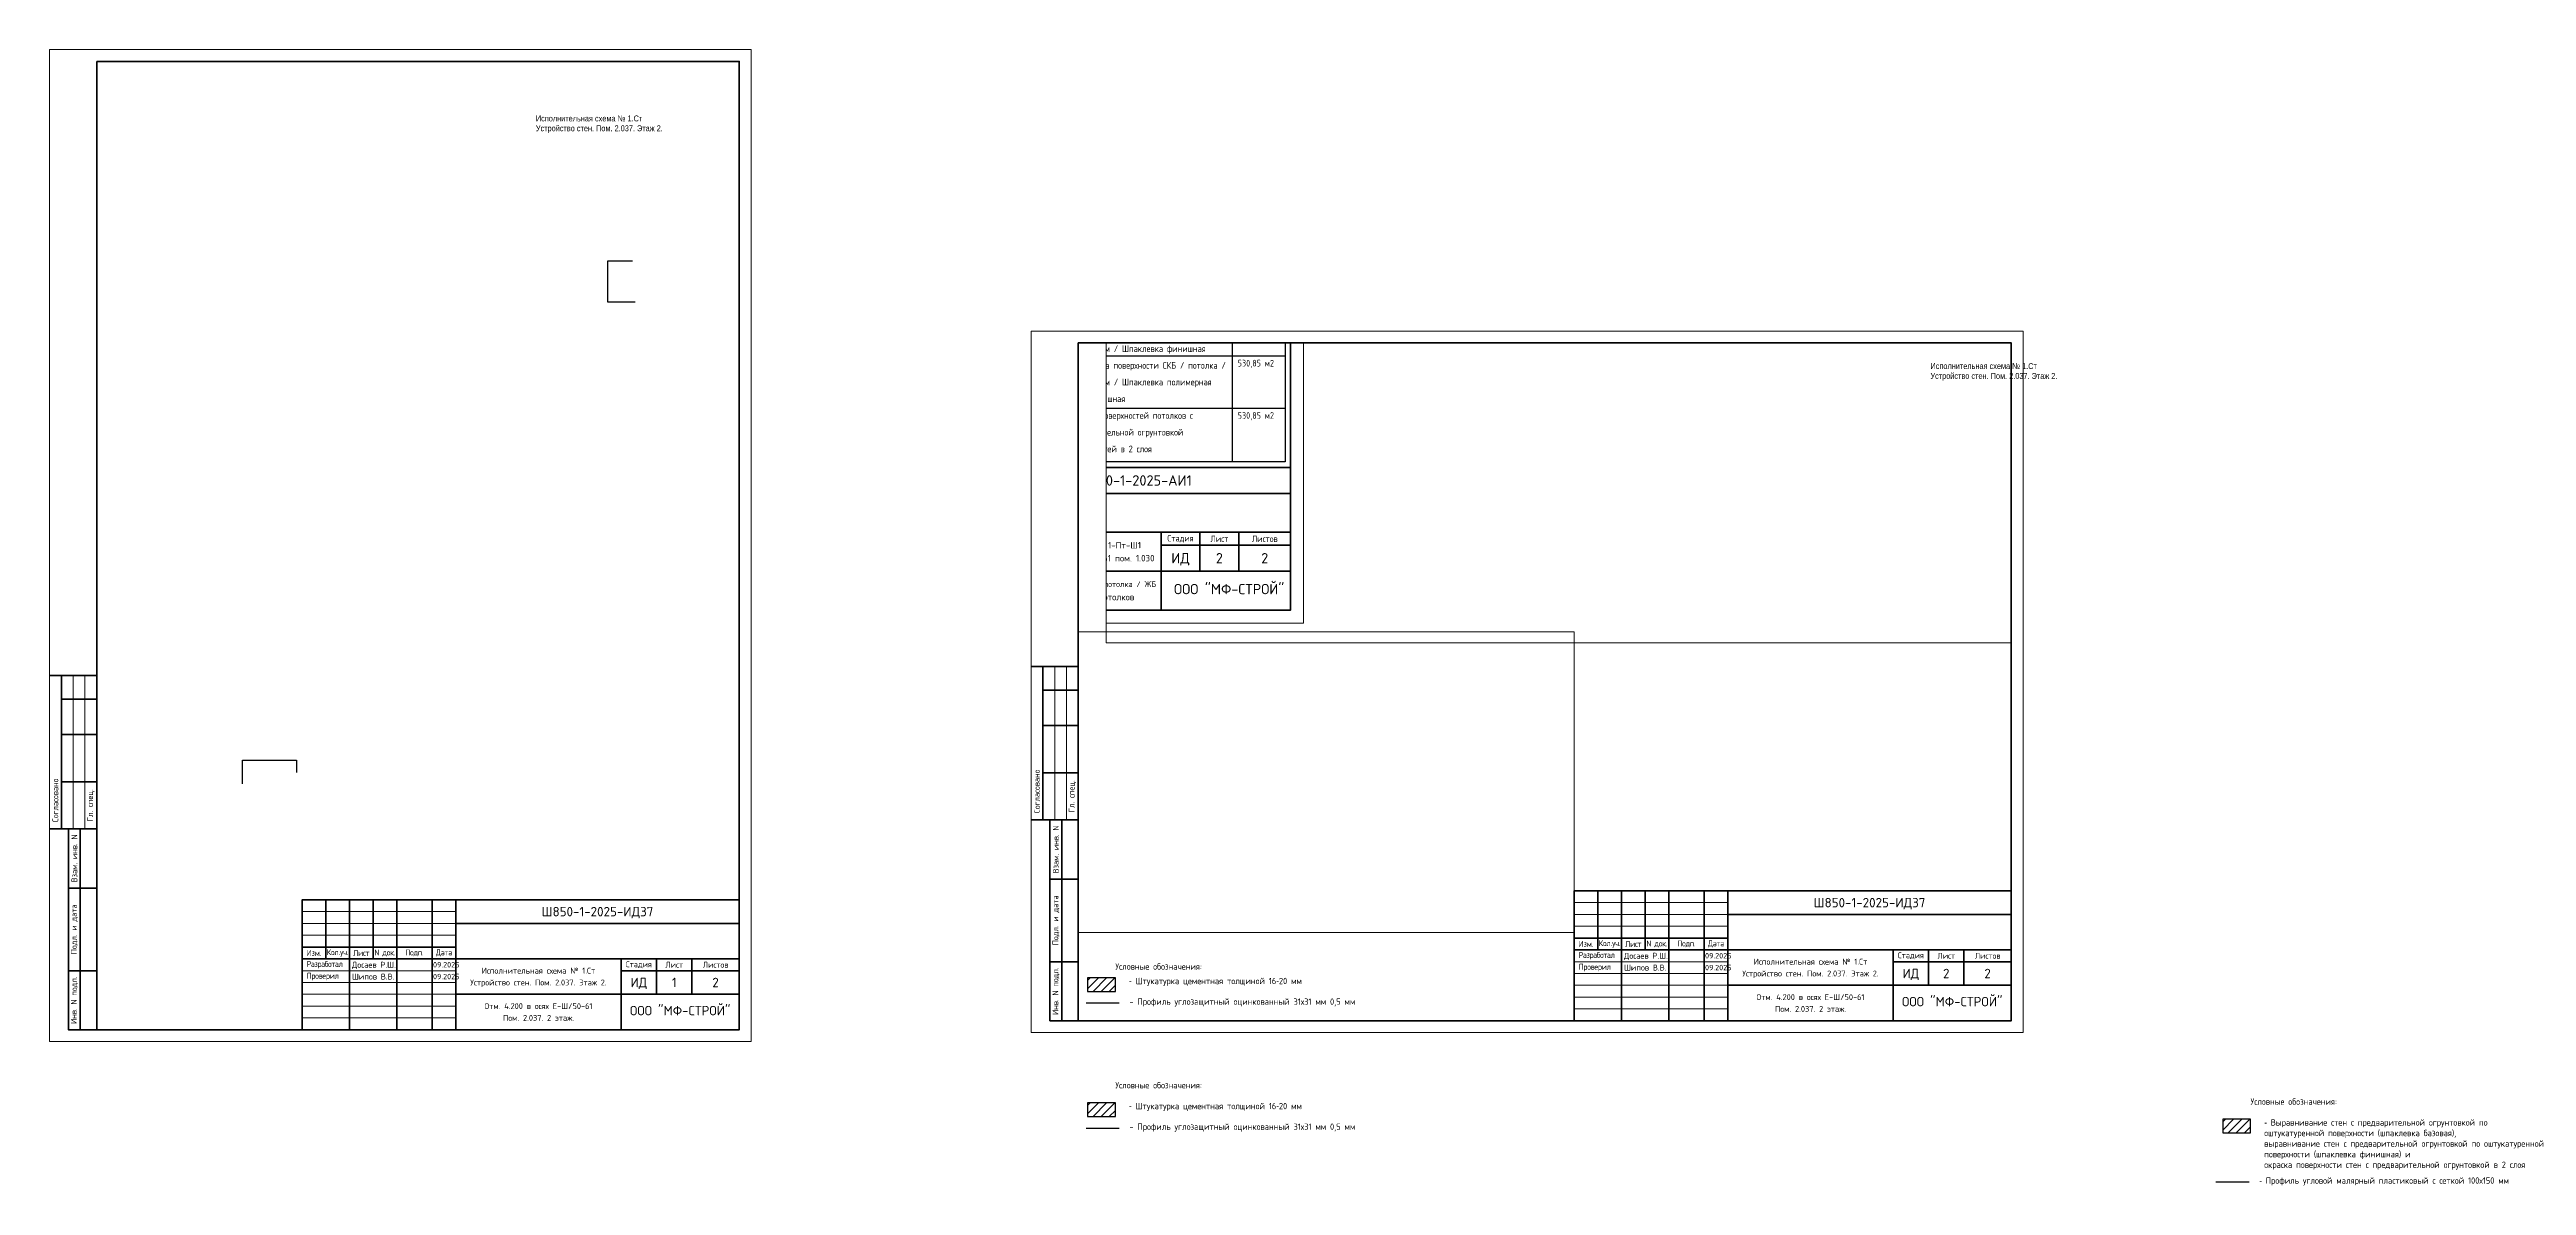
# Paper-space layout 'Step 1' of a CAD drawing. Header units: millimetres. Extents: x -1584 to -536, y -73 to 408.
# The model-space entities are those that its viewports show. They can reach past a viewport. Long polylines and large blocks are cut down to what shows.
import ezdxf
from ezdxf.enums import TextEntityAlignment as Align

# ---------------------------------------------------------------- set-up
doc = ezdxf.new("R2018")
doc.units = ezdxf.units.MM
doc.layers.add('ВЭ', color=7, linetype='Continuous', lineweight=15, plot=False)
doc.layers.add('Размеры', color=7, linetype='Continuous', lineweight=15)
doc.layers.add('Условные обозначения', color=90, linetype='Continuous')
doc.styles.get("Standard").update_dxf_attribs({"font": 'arial.ttf'})
doc.styles.add('СПДС', font='isocpeur.ttf', dxfattribs={"width": 0.9})

# ---------------------------------------------------------------- blocks, each defined once
blk = doc.blocks.new('*U62')
at = {"lineweight": 0}
blk.add_lwpolyline([(-292, -5), (5, -5), (5, 415), (-292, 415)], close=True, dxfattribs=at)
at = {"color": 0, "linetype": 'Continuous', "lineweight": 50}
blk.add_lwpolyline([(-272, 410), (1.243449787580175e-14, 410), (0, 0), (-272, 0)], close=True, dxfattribs=at)
at = {"lineweight": 35}
for points in [[(-272, 150), (-292, 150)], [(-287, 85), (-287, 150)], [(-272, 140), (-287, 140)], [(-272, 125), (-287, 125)], [(-272, 105), (-287, 105)], [(-272, 85), (-292, 85)], [(-272, 85), (-284, 85), (-284, 0), (-272, 0)], [(-279, 0), (-279, 85)], [(-272, 60), (-284, 60)], [(-175, 55), (-175, 30)], [(-165, 55), (-165, 0)], [(-155, 55), (-155, 30)], [(-145, 55), (-145, 0)], [(-130, 55), (-130, 0)], [(-120, 55), (-120, 0)], [(-120, 45), (0, 45)], [(-185, 35), (-120, 35)], [(-185, 30), (0, 30)], [(-50, 30), (-50, 0)], [(-35, 30), (-35, 15)], [(-20, 30), (-20, 15)], [(-272, 25), (-284, 25)], [(-50, 25), (0, 25)], [(-120, 15), (0, 15)]]:
    blk.add_lwpolyline(points, dxfattribs=at)
at = {"lineweight": 18}
for points in [[(-282, 85), (-282, 150)], [(-277, 85), (-277, 150)], [(-185, 50), (-120, 50)], [(-185, 45), (-120, 45)], [(-185, 40), (-120, 40)], [(-185, 25), (-120, 25)], [(-185, 20), (-120, 20)], [(-185, 15), (-120, 15)], [(-185, 10), (-120, 10)], [(-185, 5), (-120, 5)]]:
    blk.add_lwpolyline(points, dxfattribs=at)
at = {"lineweight": 35}
blk.add_lwpolyline([(-185, 0), (0, 0), (0, 55), (-185, 55)], close=True, dxfattribs=at)
at = {"lineweight": 0}
blk.add_lwpolyline([(0, -5), (4.999999999999999, -5), (5, 0)], dxfattribs=at)
at = {"lineweight": -2, "char_height": 2.5, "attachment_point": 5, "rotation": 90, "style": 'СПДС'}
for s, insert, width in [('Согласовано', (-289.5575498429941, 97.10254259901797), 19.99129966955491), ('Гл. спец.', (-274.5, 95.00435016522255), 19.99129966955491), ('Взам. инв. N', (-281.5, 72.50435016522255), 24.99129966955491), ('Подл. и дата', (-281.5, 42.50435016522255), 34.99129966955491), ('Инв. N подл.', (-281.5, 12.50435016522255), 24.99129966955491)]:
    blk.add_mtext(s, dxfattribs=dict(at, insert=insert, width=width))
at = {"lineweight": -2, "char_height": 2.5, "style": 'СПДС'}
for s, insert, width, attachment_point in [('{\\W0.8;\\T0.9;Разработал}', (-183.1453740170044, 27.5), 17.95250068448817, 4), ('{\\W0.8;Изм}.', (-180, 32.5), 10, 5), ('{\\W0.8;\\T0.95;Кол.уч}.', (-170, 32.5), 10, 5), ('{\\W0.8;\\T0.95;Лист}', (-160, 32.5), 10, 5), ('{\\W0.8;\\T0.95;N док.}', (-150, 32.5), 10, 5), ('{\\W0.8;\\T0.95;Подп.}', (-137.5, 32.5), 15, 5), ('{\\W0.8;\\T0.95;Дата}', (-125, 32.5), 10, 5), ('Стадия', (-42.5, 27.5), 15, 5), ('Лист', (-27.5, 27.5), 15, 5), ('Листов', (-10, 27.5), 20, 5), ('{\\W0.8;\\T0.95;Проверил}', (-183.1453740170044, 22.5), 17.95250068448817, 4)]:
    blk.add_mtext(s, dxfattribs=dict(at, insert=insert, width=width, attachment_point=attachment_point))
at = {"lineweight": 30, "width": 0.9, "flags": 104}
blk.add_attdef('ШАПКА', text='', height=3, dxfattribs=at).set_placement((-135, 281), align=Align.MIDDLE_CENTER)
at = {"style": 'СПДС'}
for tag, height, p in [('ШИФР_ПРОЕКТА', 4, (-60, 50)), ('НАИМЕНОВАНИЕ_ОБЪЕКТА2', 2.5, (-85, 20)), ('НАИМЕНОВАНИЕ_ОБЪЕКТА', 2.5, (-85, 25)), ('СТАДИЯ', 4, (-42.5, 20)), ('ЛИСТ_первый', 4, (-27.5, 20)), ('ЛИСТОВ', 4, (-10, 20)), ('НАИМЕНОВАНИЕ_ЧЕРТЕЖА1', 2.5, (-85, 10)), ('ОРГАНИЗАЦИЯ_РАЗРАБОТЧИК1', 4, (-25, 8.092599286879476)), ('НАИМЕНОВАНИЕ_ЧЕРТЕЖА2', 2.5, (-85, 5))]:
    blk.add_attdef(tag, text='', height=height, dxfattribs=at).set_placement(p, align=Align.MIDDLE_CENTER)
for tag, p in [('РАЗРАБОТЧИК', (-163.9678004471664, 27.5)), ('РУК.ГРУППЫ', (-163.9678004471664, 22.5))]:
    blk.add_attdef(tag, text='', height=2.5, dxfattribs=at).set_placement(p, align=Align.MIDDLE_LEFT)
at = {"style": 'СПДС', "width": 0.9}
for p in [(-129.6479463507078, 26.3685975977919), (-129.6479463507078, 21.3685975977919)]:
    blk.add_attdef('ДАТА', p, '', height=2.3, dxfattribs=at)
blk = doc.blocks.new('*U61')
at = {"lineweight": 0}
blk.add_lwpolyline([(-415, -5), (5, -5), (5, 292), (-415, 292)], close=True, dxfattribs=at)
at = {"color": 0, "linetype": 'Continuous', "lineweight": 50}
blk.add_lwpolyline([(-395, 287), (0, 287), (0, 0), (-395, 0)], close=True, dxfattribs=at)
at = {"lineweight": 35}
for points in [[(-395, 150), (-415, 150)], [(-410, 85), (-410, 150)], [(-395, 140), (-410, 140)], [(-395, 125), (-410, 125)], [(-395, 105), (-410, 105)], [(-395, 85), (-415, 85)], [(-395, 85), (-407, 85), (-407, 0), (-395, 0)], [(-402, 0), (-402, 85)], [(-395, 60), (-407, 60)], [(-175, 55), (-175, 30)], [(-165, 55), (-165, 0)], [(-155, 55), (-155, 30)], [(-145, 55), (-145, 0)], [(-130, 55), (-130, 0)], [(-120, 55), (-120, 0)], [(-120, 45), (0, 45)], [(-185, 35), (-120, 35)], [(-395, 25), (-407, 25)], [(-185, 30), (0, 30)], [(-50, 30), (-50, 0)], [(-50, 25), (0, 25)], [(-35, 30), (-35, 15)], [(-20, 30), (-20, 15)], [(-120, 15), (0, 15)]]:
    blk.add_lwpolyline(points, dxfattribs=at)
at = {"lineweight": 18}
for points in [[(-405, 85), (-405, 150)], [(-400, 85), (-400, 150)], [(-185, 50), (-120, 50)], [(-185, 45), (-120, 45)], [(-185, 40), (-120, 40)], [(-185, 25), (-120, 25)], [(-185, 20), (-120, 20)], [(-185, 15), (-120, 15)], [(-185, 10), (-120, 10)], [(-185, 5), (-120, 5)]]:
    blk.add_lwpolyline(points, dxfattribs=at)
at = {"lineweight": 35}
blk.add_lwpolyline([(-185, 0), (0, 0), (0, 55), (-185, 55)], close=True, dxfattribs=at)
at = {"lineweight": 0}
blk.add_lwpolyline([(0, -5), (4.999999999999999, -5), (5, 0)], dxfattribs=at)
at = {"lineweight": -2, "char_height": 2.5, "attachment_point": 5, "rotation": 90, "style": 'СПДС'}
for s, insert, width in [('Согласовано', (-412.5575498429941, 97.10254259901797), 19.99129966955491), ('Гл. спец.', (-397.5, 95.00435016522255), 19.99129966955491), ('Взам. инв. N', (-404.5, 72.50435016522255), 24.99129966955491), ('Подл. и дата', (-404.5, 42.50435016522255), 34.99129966955491), ('Инв. N подл.', (-404.5, 12.50435016522255), 24.99129966955491)]:
    blk.add_mtext(s, dxfattribs=dict(at, insert=insert, width=width))
at = {"lineweight": -2, "char_height": 2.5, "style": 'СПДС'}
for s, insert, width, attachment_point in [('{\\W0.8;Изм}.', (-180, 32.5), 10, 5), ('{\\W0.8;\\T0.95;Кол.уч}.', (-170, 32.5), 10, 5), ('{\\W0.8;\\T0.95;Лист}', (-160, 32.5), 10, 5), ('{\\W0.8;\\T0.95;N док.}', (-150, 32.5), 10, 5), ('{\\W0.8;\\T0.95;Подп.}', (-137.5, 32.5), 15, 5), ('{\\W0.8;\\T0.95;Дата}', (-125, 32.5), 10, 5), ('{\\W0.8;\\T0.9;Разработал}', (-183.1453740170044, 27.5), 17.95250068448817, 4), ('{\\W0.8;\\T0.95;Проверил}', (-183.1453740170044, 22.5), 17.95250068448817, 4), ('Стадия', (-42.5, 27.5), 15, 5), ('Лист', (-27.5, 27.5), 15, 5), ('Листов', (-10, 27.5), 20, 5)]:
    blk.add_mtext(s, dxfattribs=dict(at, insert=insert, width=width, attachment_point=attachment_point))
at = {"lineweight": 30, "width": 0.9, "flags": 104}
blk.add_attdef('ШАПКА', text='', height=3, dxfattribs=at).set_placement((-135, 281), align=Align.MIDDLE_CENTER)
at = {"style": 'СПДС'}
for tag, height, p in [('ШИФР_ПРОЕКТА', 4, (-60, 50)), ('НАИМЕНОВАНИЕ_ОБЪЕКТА2', 2.5, (-85, 20)), ('НАИМЕНОВАНИЕ_ОБЪЕКТА', 2.5, (-85, 25)), ('СТАДИЯ', 4, (-42.5, 20)), ('ЛИСТ_первый', 4, (-27.5, 20)), ('ЛИСТОВ', 4, (-10, 20)), ('НАИМЕНОВАНИЕ_ЧЕРТЕЖА1', 2.5, (-85, 10)), ('НАИМЕНОВАНИЕ_ЧЕРТЕЖА2', 2.5, (-85, 5)), ('ОРГАНИЗАЦИЯ_РАЗРАБОТЧИК1', 4, (-25, 8.092599286879476))]:
    blk.add_attdef(tag, text='', height=height, dxfattribs=at).set_placement(p, align=Align.MIDDLE_CENTER)
for tag, p in [('РАЗРАБОТЧИК', (-163.9678004471664, 27.5)), ('РУК.ГРУППЫ', (-163.9678004471664, 22.5))]:
    blk.add_attdef(tag, text='', height=2.5, dxfattribs=at).set_placement(p, align=Align.MIDDLE_LEFT)
at = {"style": 'СПДС', "width": 0.9}
for p in [(-129.6479463507078, 26.3685975977919), (-129.6479463507078, 21.3685975977919)]:
    blk.add_attdef('ДАТА', p, '', height=2.3, dxfattribs=at)

msp = doc.modelspace()

# ---------------------------------------------------------------- linework, layer by layer
at = {"layer": 'Размеры', "color": 0, "lineweight": 30}
for p, q in [((92160.3567137506, 111410.5621235186), (92160.3567137506, 101906.4252173152)), ((83522.9802632936, 106654.2967113023), (94536.6258723863, 106654.2967113023)), ((83522.9802632936, 104306.628424907), (94536.6258723863, 104306.628424907))]:
    msp.add_line(p, q, dxfattribs=at)
at = {"layer": 'Размеры', "lineweight": 30}
msp.add_lwpolyline([(83522.9802632936, 111410.5621235186), (94536.6258723863, 111410.5621235186), (94536.6258723863, 101906.4252173152), (83522.9802632936, 101906.4252173152)], close=True, dxfattribs=at)

# ---------------------------------------------------------------- block references
ref = msp.add_blockref('*U62', (94782.86674373844, 95249.00920367692), dxfattribs=dict(xscale=116.3214233566373, yscale=116.3214233566373, zscale=116.3214233566373))
ref.add_attrib('СТАДИЯ', 'ИД', dxfattribs={"height": 465.285693426549, "style": 'СПДС'}).set_placement((89839.20625108136, 97575.43767080967), align=Align.MIDDLE_CENTER)
ref.add_attrib('ЛИСТ_первый', '2', dxfattribs={"height": 465.285693426549, "style": 'СПДС'}).set_placement((91584.02760143092, 97575.43767080967), align=Align.MIDDLE_CENTER)
ref.add_attrib('ЛИСТОВ', '2', dxfattribs={"height": 465.285693426549, "style": 'СПДС'}).set_placement((93619.65251017208, 97575.43767080967), align=Align.MIDDLE_CENTER)
ref.add_attrib('ШИФР_ПРОЕКТА', 'Ш850-1-2025-АИ1', dxfattribs={"height": 465.285693426549, "style": 'СПДС'}).set_placement((87803.58134234021, 101065.0803715088), align=Align.MIDDLE_CENTER)
ref.add_attrib('НАИМЕНОВАНИЕ_ОБЪЕКТА', 'Исполнительная схема № 1-Пт-Ш1', dxfattribs={"height": 290.8035583915931, "style": 'СПДС'}).set_placement((84895.54575842427, 98157.04478759285), align=Align.MIDDLE_CENTER)
ref.add_attrib('НАИМЕНОВАНИЕ_ОБЪЕКТА2', 'Отм. +4.200 в осях  Е-Ю/50-61 пом. 1.030', dxfattribs={"height": 290.8035583915931, "style": 'СПДС'}).set_placement((84895.54575842427, 97575.43767080967), align=Align.MIDDLE_CENTER)
ref.add_attrib('НАИМЕНОВАНИЕ_ЧЕРТЕЖА1', 'Подготовка поверхности СКБ /  потолка / ЖБ ', dxfattribs={"height": 250, "style": 'СПДС'}).set_placement((84895.54575842427, 96412.2234372433), align=Align.MIDDLE_CENTER)
ref.add_attrib('НАИМЕНОВАНИЕ_ЧЕРТЕЖА2', 'Окраска поверхностей потолков', dxfattribs={"height": 290.8035583915931, "style": 'СПДС'}).set_placement((84895.54575842427, 95830.6163204601), align=Align.MIDDLE_CENTER)
ref.add_attrib('ОРГАНИЗАЦИЯ_РАЗРАБОТЧИК1', ' ООО "МФ-СТРОЙ"', dxfattribs={"height": 465.285693426549, "style": 'СПДС'}).set_placement((91874.83115982251, 96190.35187138166), align=Align.MIDDLE_CENTER)

# ---------------------------------------------------------------- texts
at = {"layer": 'Размеры', "color": 1, "lineweight": 13, "char_height": 300, "attachment_point": 1, "style": 'СПДС'}
for s, width, insert in [('\\pxi-3,l4,sm1.5,t4;{\\T1.05;\\C256;1.^IПодготовка поверхности СКБ / потолка / ЖБ / 5 мм / Шпаклевка цементная\\P2.^IП\\T1;одготовка поверхности СКБ / потолка / ЖБ / 5 мм / Шпаклевка финишная\\C0;\\P3.^IПодготовка поверхности СКБ / потолка / ЖБ / 5 мм / Шпаклевка полимерная суперфинишная \\P4.^IОкраска поверхностей потолков с предварительной огрунтовкой поверзностей в 2 слоя}', 8601.686229163082, (83558.67048458752, 109381.0693633372)), ('\\pxse1.5;{\\W0.7;\\T1.05;\\C0;530,85 м2}', 7759.59609171786, (92410.42405458586, 106478.7059509663)), ('\\pxse1.5;{\\W0.7;\\T1.05;\\C0;530,85 м2}', 7759.59609171786, (92410.42405458586, 104131.0376645709))]:
    msp.add_mtext_dynamic_manual_height_columns(s, width=width, gutter_width=12.5, heights=[0], dxfattribs=dict(at, insert=insert))

psp = doc.layouts.new('Step 1')

# ---------------------------------------------------------------- hatches: boundary and pattern name
at = {"layer": 'Условные обозначения'}
h = psp.add_hatch(dxfattribs=at)
h.set_pattern_fill('ANSI31', color=5, scale=0.767322527916972)
h.set_pattern_definition([(45, (-1709.915654130067, 113.5293642819223), (-1.722688207040161, 1.722688207040161), [])])
h.paths.add_polyline_path([(-1144.78685159754, 14.84621090417204), (-1144.78685159754, 9.10430718736606), (-1133.020225982003, 9.10430718736606), (-1133.020225982003, 14.84621090417204)])
h = psp.add_hatch(dxfattribs=at)
h.set_pattern_fill('ANSI31', color=5, scale=0.767322527916972)
h.set_pattern_definition([(45, (-1709.915654130067, 60.57532935181125), (-1.722688207040161, 1.722688207040161), [])])
h.paths.add_polyline_path([(-1144.78685159754, -38.10782402593904), (-1144.78685159754, -43.84972774274502), (-1133.020225982003, -43.84972774274502), (-1133.020225982003, -38.10782402593904)])
h = psp.add_hatch(dxfattribs=at)
h.set_pattern_fill('ANSI31', color=3, scale=0.767322527916972)
h.set_pattern_definition([(45, (-1229.308091000969, 53.6409873968914), (-1.722688207040161, 1.722688207040161), [])])
h.paths.add_polyline_path([(-664.179288468441, -45.04216598085888), (-664.179288468441, -50.78406969766486), (-652.4126628529038, -50.78406969766486), (-652.4126628529038, -45.04216598085888)])

# ---------------------------------------------------------------- linework, layer by layer
at = {"color": 5, "lineweight": 30}
for points in [[(-1336.390487143085, 300.9508972013246), (-1347.894281672751, 300.9508972013246), (-1347.894281672751, 318.4670038701388), (-1337.450487133806, 318.4670038701388)], [(-1502.547910009524, 96.9641694740038), (-1502.547910009524, 107.0187847525317), (-1479.705999408572, 107.0187847525317), (-1479.705999408572, 101.7104167506291)]]:
    psp.add_lwpolyline(points, dxfattribs=at)
at = {"layer": 'Условные обозначения', "color": 18, "true_color": 0x000000}
for points in [[(-1144.78685159754, 9.10430718736606), (-1133.020225982003, 9.10430718736606), (-1133.020225982003, 14.84621090417204), (-1144.78685159754, 14.84621090417204)], [(-1144.78685159754, -43.84972774274502), (-1133.020225982003, -43.84972774274502), (-1133.020225982003, -38.10782402593904), (-1144.78685159754, -38.10782402593904)], [(-664.179288468441, -50.78406969766486), (-652.4126628529038, -50.78406969766486), (-652.4126628529038, -45.04216598085888), (-664.179288468441, -45.04216598085888)]]:
    psp.add_lwpolyline(points, close=True, dxfattribs=at)
at = {"layer": 'Условные обозначения', "color": 5, "lineweight": 30}
for points in [[(-1145.420179420639, 4.197714007188523), (-1131.354762512499, 4.197714007188523)], [(-1145.420179420639, -48.75632092292255), (-1131.354762512499, -48.75632092292255)]]:
    psp.add_lwpolyline(points, dxfattribs=at)
at = {"layer": 'Условные обозначения', "color": 1, "lineweight": 30}
psp.add_lwpolyline([(-667.0461544764148, -71.55814052502497), (-652.9807375682749, -71.55814052502497)], dxfattribs=at)

# ---------------------------------------------------------------- block references
ref = psp.add_blockref('*U62', (-1292.294048083239, -7.129426119521668))
ref.add_attrib('СТАДИЯ', 'ИД', dxfattribs={"height": 4, "style": 'СПДС'}).set_placement((-1334.794048083239, 12.87057388047833), align=Align.MIDDLE_CENTER)
ref.add_attrib('ЛИСТ_первый', '1', dxfattribs={"height": 4, "style": 'СПДС'}).set_placement((-1319.794048083239, 12.87057388047833), align=Align.MIDDLE_CENTER)
ref.add_attrib('ЛИСТОВ', '2', dxfattribs={"height": 4, "style": 'СПДС'}).set_placement((-1302.294048083239, 12.87057388047833), align=Align.MIDDLE_CENTER)
ref.add_attrib('ШИФР_ПРОЕКТА', 'Ш850-1-2025-ИД37', dxfattribs={"height": 4, "style": 'СПДС'}).set_placement((-1352.294048083239, 42.87057388047833), align=Align.MIDDLE_CENTER)
ref.add_attrib('НАИМЕНОВАНИЕ_ОБЪЕКТА', 'Исполнительная схема № 1.Ст', dxfattribs={"height": 2.5, "style": 'СПДС'}).set_placement((-1377.294048083239, 17.87057388047833), align=Align.MIDDLE_CENTER)
ref.add_attrib('НАИМЕНОВАНИЕ_ОБЪЕКТА2', 'Устройство стен. Пом. 2.037. Этаж 2.', dxfattribs={"height": 2.5, "style": 'СПДС'}).set_placement((-1377.294048083239, 12.87057388047833), align=Align.MIDDLE_CENTER)
ref.add_attrib('НАИМЕНОВАНИЕ_ЧЕРТЕЖА1', 'Отм. 4.200 в осях Е-Ш/50-61', dxfattribs={"height": 2.5, "style": 'СПДС'}).set_placement((-1377.294048083239, 2.870573880478332), align=Align.MIDDLE_CENTER)
ref.add_attrib('НАИМЕНОВАНИЕ_ЧЕРТЕЖА2', 'Пом. 2.037. 2 этаж.', dxfattribs={"height": 2.5, "style": 'СПДС'}).set_placement((-1377.294048083239, -2.129426119521668), align=Align.MIDDLE_CENTER)
ref.add_attrib('ОРГАНИЗАЦИЯ_РАЗРАБОТЧИК1', 'ООО "МФ-СТРОЙ"', dxfattribs={"height": 4, "style": 'СПДС'}).set_placement((-1317.294048083239, 0.9631731673578088), align=Align.MIDDLE_CENTER)
ref.add_attrib('РАЗРАБОТЧИК', 'Досаев Р.Ш.', dxfattribs={"height": 2.5, "style": 'СПДС'}).set_placement((-1456.261848530405, 20.37057388047833), align=Align.MIDDLE_LEFT)
ref.add_attrib('РУК.ГРУППЫ', 'Шипов В.В.', dxfattribs={"height": 2.5, "style": 'СПДС'}).set_placement((-1456.261848530405, 15.37057388047833), align=Align.MIDDLE_LEFT)
ref.add_attrib('ДАТА', '09.2025', (-1421.941994433946, 19.23917147827023), dxfattribs={"height": 2.3, "style": 'СПДС', "width": 0.9})
ref.add_attrib('ДАТА', '09.2025', (-1421.941994433946, 14.23917147827024), dxfattribs={"height": 2.3, "style": 'СПДС', "width": 0.9})
lines = psp.add_mtext('\\W0.9000;Исполнительная схема № 1.Ст\\PУстройство стен. Пом. 2.037. Этаж 2.', dxfattribs={"insert": (-1378.390636077963, 379.9482191082898), "char_height": 2.5, "attachment_point": 1})
ref.add_attrib('ШАПКА', '', (-1378.390636077963, 379.9482191082898), dxfattribs={"flags": 104}).embed_mtext(lines)
ref = psp.add_blockref('*U61', (-753.7217838917459, -3.321116860479378))
ref.add_attrib('СТАДИЯ', 'ИД', dxfattribs={"height": 4, "style": 'СПДС'}).set_placement((-796.2217838917459, 16.67888313952062), align=Align.MIDDLE_CENTER)
ref.add_attrib('ЛИСТ_первый', '2', dxfattribs={"height": 4, "style": 'СПДС'}).set_placement((-781.2217838917459, 16.67888313952062), align=Align.MIDDLE_CENTER)
ref.add_attrib('ЛИСТОВ', '2', dxfattribs={"height": 4, "style": 'СПДС'}).set_placement((-763.7217838917459, 16.67888313952062), align=Align.MIDDLE_CENTER)
ref.add_attrib('ШИФР_ПРОЕКТА', 'Ш850-1-2025-ИД37', dxfattribs={"height": 4, "style": 'СПДС'}).set_placement((-813.7217838917459, 46.67888313952062), align=Align.MIDDLE_CENTER)
ref.add_attrib('НАИМЕНОВАНИЕ_ОБЪЕКТА', 'Исполнительная схема № 1.Ст', dxfattribs={"height": 2.5, "style": 'СПДС'}).set_placement((-838.7217838917459, 21.67888313952062), align=Align.MIDDLE_CENTER)
ref.add_attrib('НАИМЕНОВАНИЕ_ОБЪЕКТА2', 'Устройство стен. Пом. 2.037. Этаж 2.', dxfattribs={"height": 2.5, "style": 'СПДС'}).set_placement((-838.7217838917459, 16.67888313952062), align=Align.MIDDLE_CENTER)
ref.add_attrib('НАИМЕНОВАНИЕ_ЧЕРТЕЖА1', 'Отм. 4.200 в осях Е-Ш/50-61', dxfattribs={"height": 2.5, "style": 'СПДС'}).set_placement((-838.7217838917459, 6.678883139520622), align=Align.MIDDLE_CENTER)
ref.add_attrib('НАИМЕНОВАНИЕ_ЧЕРТЕЖА2', 'Пом. 2.037. 2 этаж.', dxfattribs={"height": 2.5, "style": 'СПДС'}).set_placement((-838.7217838917459, 1.678883139520622), align=Align.MIDDLE_CENTER)
ref.add_attrib('ОРГАНИЗАЦИЯ_РАЗРАБОТЧИК1', 'ООО "МФ-СТРОЙ"', dxfattribs={"height": 4, "style": 'СПДС'}).set_placement((-778.7217838917459, 4.771482426400098), align=Align.MIDDLE_CENTER)
ref.add_attrib('РАЗРАБОТЧИК', 'Досаев Р.Ш.', dxfattribs={"height": 2.5, "style": 'СПДС'}).set_placement((-917.6895843389123, 24.17888313952062), align=Align.MIDDLE_LEFT)
ref.add_attrib('РУК.ГРУППЫ', 'Шипов В.В.', dxfattribs={"height": 2.5, "style": 'СПДС'}).set_placement((-917.6895843389123, 19.17888313952062), align=Align.MIDDLE_LEFT)
ref.add_attrib('ДАТА', '09.2025', (-883.3697302424537, 23.04748073731252), dxfattribs={"height": 2.3, "style": 'СПДС', "width": 0.9})
ref.add_attrib('ДАТА', '09.2025', (-883.3697302424537, 18.04748073731252), dxfattribs={"height": 2.3, "style": 'СПДС', "width": 0.9})
lines = psp.add_mtext('\\W0.9000;Исполнительная схема № 1.Ст \\PУстройство стен. Пом. 2.037. Этаж 2.', dxfattribs={"insert": (-787.9274910934182, 275.1086811862951), "char_height": 2.5, "attachment_point": 1})
ref.add_attrib('ШАПКА', '', (-787.9274910934182, 275.1086811862951), dxfattribs={"flags": 104}).embed_mtext(lines)

# ---------------------------------------------------------------- texts
at = {"layer": 'Условные обозначения', "color": 18, "true_color": 0x000000, "char_height": 2.685628847709402, "attachment_point": 1, "style": 'СПДС'}
for s, width, insert in [('Условные обозначения:', 34.586446017768, (-1133.020225982003, 20.97428919086483)), ('‐ Штукатурка цементная толщиной 16‐20 мм', 111.9166170748694, (-1127.217925255131, 14.84621090417204)), ('Условные обозначения:', 34.586446017768, (-1133.020225982003, -29.29208232422798)), ('‐ Штукатурка цементная толщиной 16‐20 мм', 111.9166170748694, (-1127.217925255131, -38.10782402593904)), ('Условные обозначения:', 34.586446017768, (-652.4126628529038, -36.22642427914782)), ('‐ Выравнивание стен с предварительной огрунтовкой по оштукатуренной поверхности (шпаклевка базовая),\\Pвыравнивание стен с предварительной огрунтовкой по оштукатуренной поверхности (шпаклевка финишная) и \\Pокраска поверхности стен с предварительной огрунтовкой в 2 слоя', 111.9166170748694, (-646.6103621260327, -45.04216598085888))]:
    psp.add_mtext_dynamic_manual_height_columns(s, width=width, gutter_width=9.591531598962149, heights=[0], dxfattribs=dict(at, insert=insert))
at = {"layer": 'Условные обозначения', "color": 18, "true_color": 0x000000, "char_height": 2.685628847709402, "width": 98.58406374171675, "attachment_point": 1, "style": 'СПДС'}
for s, insert in [('- Профиль углозащитный оцинкованный 31х31 мм 0,5 мм', (-1127.085567698921, 6.108801498628452)), ('- Профиль углозащитный оцинкованный 31х31 мм 0,5 мм', (-1127.085567698921, -46.84523343148263)), ('‐ Профиль угловой малярный пластиковый с сеткой 100х150 мм', (-648.7115427546969, -69.64705303358504))]:
    psp.add_mtext(s, dxfattribs=dict(at, insert=insert))

# ---------------------------------------------------------------- viewports
at = {"layer": 'ВЭ'}
psp.add_viewport(center=(-1428.294048083239, 197.8705738804783), size=(272.0000000000001, 410), view_center_point=(30240.79129032924, 1118.908076267566), view_height=41000.00035888938, dxfattribs=at)
psp.add_viewport(center=(-945.2879025061593, 220.1829228533234), size=(383.132237228827, 126.9919205723945), view_center_point=(106816.3645639389, 100509.1433543411), view_height=13461.14413413409, status=3, dxfattribs=at)
at = {"layer": 'ВЭ', "view_target_point": (147051.6235299772, 3429.696065571974)}
psp.add_viewport(center=(-1043.721783891746, 97.6821082581067), size=(210.0000000000001, 127.3897857428425), view_center_point=(-350.2131509788131, 96703.36107046712), view_height=13645.99391228382, status=4, dxfattribs=at)

doc.saveas('drawing.dxf')
